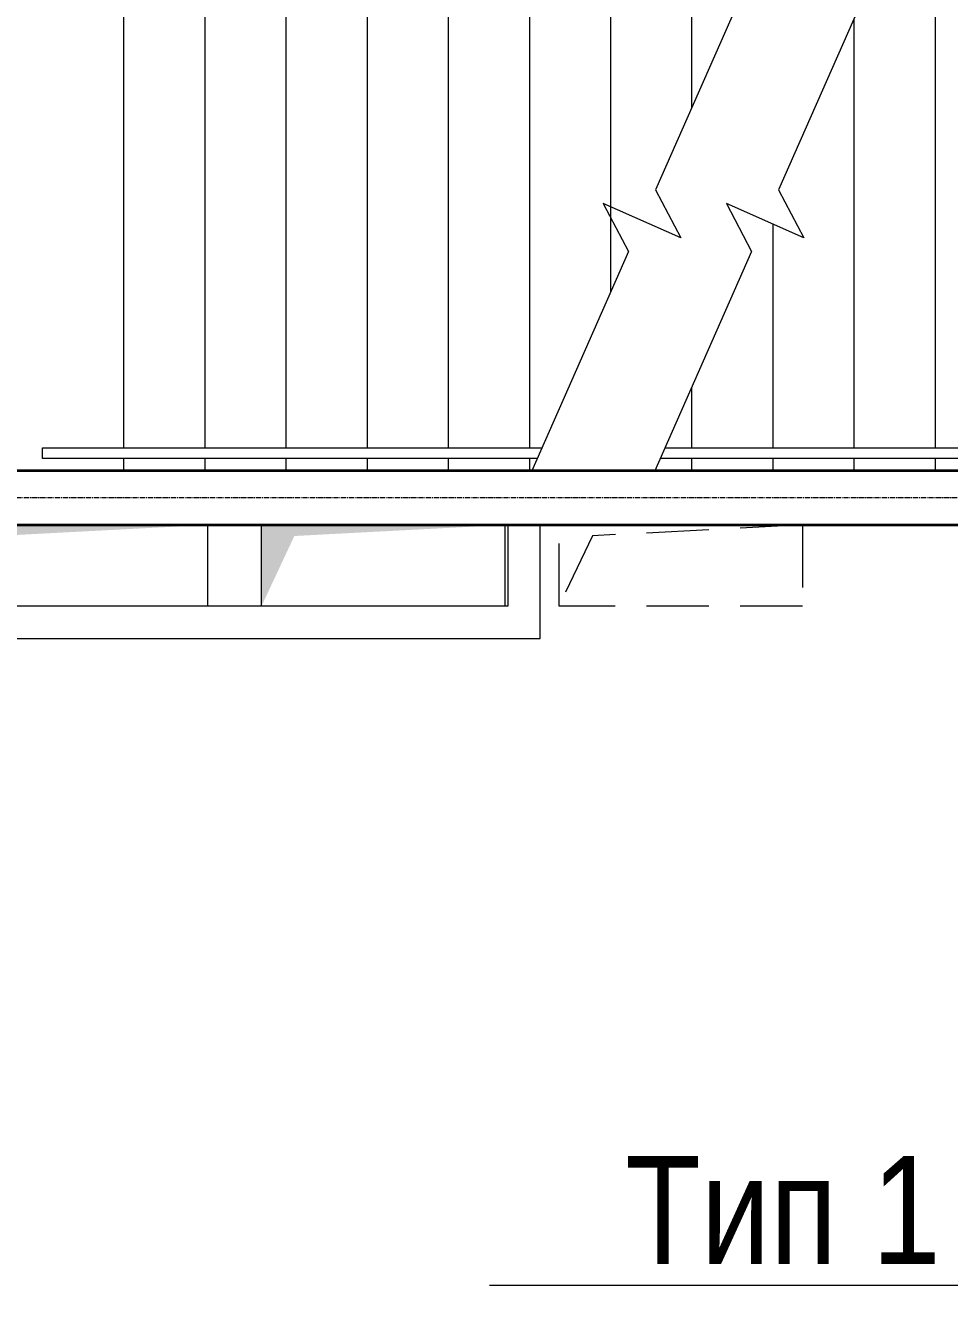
# Model space of a CAD drawing. Header units: millimetres. Extents: x -65509 to 912790, y 446 to 713294.
# Drawn here: x 497838 to 501254, y 540505 to 545230 of the extents above; entities that cross this region are included whole.
import ezdxf
from ezdxf import colors
from ezdxf.entities.mleader import LeaderData, LeaderLine
from ezdxf.math import Vec2, Vec3

# ---------------------------------------------------------------- set-up
doc = ezdxf.new("R2010")
doc.units = ezdxf.units.MM
doc.linetypes.add('CENTER2', pattern=[28.575, 19.05, -3.175, 3.175, -3.175])
doc.linetypes.add('HIDDEN', pattern=[9.525, 6.35, -3.175])
doc.layers.add('АР_Делит', color=250, linetype='Continuous', lineweight=0, plot=False)
for name, color, linetype, lineweight in [('АР_Стены ЖБ', 250, 'Continuous', 35), ('АР_Стены кирпич', 250, 'Continuous', 20), ('АР_Ф_ЛК', 250, 'Continuous', 5), ('ОВ_Классы', 250, 'Continuous', 0), ('ОВ_Шахты', 250, 'Continuous', 5), ('Размеры зашивки ГКЛ', 250, 'Continuous', 0), ('РД_Оси_100', 250, 'Continuous', 0)]:
    doc.layers.add(name, color=color, linetype=linetype, lineweight=lineweight)
doc.styles.add('style1', font='ARIALN.TTF')

# ---------------------------------------------------------------- blocks, each defined once
blk = doc.blocks.new('ЛК_4000х8500_2эт')
at = {"color": 5}
for points in [[(3928.6, 45), (2100, 45), (2100, 85), (3946.2, 85)], [(4401.1, 85), (6600, 85), (6600, 45), (4383.4, 45)]]:
    blk.add_lwpolyline(points, dxfattribs=at)
at = {"layer": 'АР_Делит'}
blk.add_lwpolyline([(-200, 4000), (8300, 4000), (8300, 0), (-200, 0)], close=True, dxfattribs=at)
at = {"layer": 'АР_Ф_ЛК', "color": 5}
for p, q in [((2400, 1745), (2400, 85)), ((2700, 1745), (2700, 85)), ((3000, 1745), (3000, 85)), ((3300, 1745), (3300, 85)), ((3600, 1745), (3600, 85)), ((3900, 1745), (3900, 85)), ((4200, 1745), (4200, 660.7)), ((4500, 1745), (4500, 1341.4)), ((5400, 1745), (5400, 85)), ((5100, 1670.8), (5100, 85)), ((4800, 912.3), (4800, 85)), ((4500, 309.5), (4500, 85)), ((2400, 45), (2400, 0)), ((2700, 45), (2700, 0)), ((3000, 45), (3000, 0)), ((3300, 45), (3300, 0)), ((3600, 45), (3600, 0)), ((3900, 45), (3900, 0)), ((4500, 45), (4500, 0)), ((4800, 45), (4800, 0)), ((5100, 45), (5100, 0)), ((5400, 45), (5400, 0))]:
    blk.add_line(p, q, dxfattribs=at)
at = {"layer": 'АР_Ф_ЛК', "lineweight": 0}
for points in [[(4724.2, 1850), (4366.9, 1039.4), (4459.5, 862), (4173.5, 988), (4266.1, 810.6), (3908.8, 0)], [(5179, 1850), (4821.7, 1039.4), (4914.3, 862), (4628.3, 988), (4720.9, 810.6), (4363.6, 0)]]:
    blk.add_lwpolyline(points, dxfattribs=at)
at = {"layer": 'АР_Ф_ЛК'}
for points in [[(2400, 915, 0, 150, 0), (2866.2, 915, 0, 0, 0), (4200, 915, 0, 0, 0)], [(4921.5, 915, 0, 150, 0), (5387.8, 915, 0, 0, 0), (6300, 915, 0, 0, 0)]]:
    blk.add_lwpolyline(points, format="xyseb", dxfattribs=at)
blk = doc.blocks.new('otv пунктир')
at = {"linetype": 'HIDDEN', "ltscale": 0.07}
blk.add_lwpolyline([(0, 0), (0, 1), (1, 1), (1, 0)], close=True, dxfattribs=at)
blk.add_lwpolyline([(0, 1), (0.1346, 0.1366), (1, 0)], dxfattribs=at)
blk = doc.blocks.new('otv')
at = {"linetype": 'Continuous'}
blk.add_lwpolyline([(0, -1), (0, 0), (1, 0), (1, -1)], close=True, dxfattribs=at)
blk.add_solid([(0, -1), (0, 0), (0.1346, -0.1366), (1, 0)], dxfattribs=at)
blk = doc.blocks.new('СОШ_2200_АР_ОСИ_М100_28.05.24')
at = {"layer": 'РД_Оси_100', "linetype": 'CENTER2'}
blk.add_line((119910, 37200), (94200, 37200), dxfattribs=at)

msp = doc.modelspace()

# ---------------------------------------------------------------- linework, layer by layer
at = {"layer": 'АР_Стены ЖБ', "linetype": 'Continuous', "lineweight": 35}
for p, q in [((504100.882, 543583.318), (495600.882, 543583.318)), ((495400.882, 543383.318), (504300.882, 543383.318))]:
    msp.add_line(p, q, dxfattribs=at)
at = {"layer": 'АР_Стены кирпич', "linetype": 'Continuous', "lineweight": 20}
for p, q in [((499740.882, 543383.318), (499620.882, 543383.318)), ((499620.882, 543383.318), (499620.882, 543083.318)), ((499740.882, 542963.318), (499740.882, 543383.318)), ((499620.882, 543083.318), (497530.882, 543083.318)), ((496510.882, 542963.318), (499740.882, 542963.318))]:
    msp.add_line(p, q, dxfattribs=at)

# ---------------------------------------------------------------- block references
at = {"layer": 'АР_Ф_ЛК'}
msp.add_blockref('ЛК_4000х8500_2эт', (495800.882, 543583.318), dxfattribs=at)
at = {"layer": 'ОВ_Классы', "xscale": 300, "yscale": 900, "rotation": 270}
msp.add_blockref('otv пунктир', (499810.882, 543383.318), dxfattribs=at)
at = {"layer": 'ОВ_Шахты', "xscale": 900, "yscale": 300, "zscale": 1400}
for p in [(497610.882, 543383.318), (498710.882, 543383.318)]:
    msp.add_blockref('otv', p, dxfattribs=at)
at = {"layer": 'РД_Оси_100'}
msp.add_blockref('СОШ_2200_АР_ОСИ_М100_28.05.24', (389600.882, 506283.318), dxfattribs=at)

# ---------------------------------------------------------------- leaders
at = {"layer": 'Размеры зашивки ГКЛ'}
ml = msp.add_multileader_mtext('Standard', dxfattribs=at)
ml.set_content('\\pxsm1;Тип 1 ', color=(0, 0, 138), style='style1')
ml.set_leader_properties(color=256, linetype='ByLayer', lineweight=9)
ml.build(insert=Vec2(0, 0))
ml.multileader.update_dxf_attribs({"has_dogleg": 0, "text_left_attachment_type": 6, "text_right_attachment_type": 6, "text_bottom_attachment_type": 10, "dogleg_length": 25, "arrow_head_size": 400})
ctx = ml.context
ctx.base_point, ctx.char_height, ctx.arrow_head_size, ctx.landing_gap_size, ctx.plane_origin = Vec3(500005.081, 540570.362), 400, 400, 50, Vec3(494391.298, 547540.927)
ctx.left_attachment, ctx.right_attachment, ctx.top_attachment = 6, 6, 10
notes = []
notes.append((ctx, [(1, (1, 1, 0), (501200.476, 540570.362), (-1, 0), 25, [(1, [(503820.174, 540570.362)], 0, [])])]))
ctx.mtext.insert, ctx.mtext.width, ctx.mtext.defined_height, ctx.mtext.line_spacing_factor, ctx.mtext.flow_direction = Vec3(500055.081, 541050.362), 1668.44707, 600, 0.3, 5
for ctx, leaders in notes:
    for number, flags, end, landing, length, lines in leaders:
        leader = LeaderData()
        leader.index, (leader.has_last_leader_line, leader.has_dogleg_vector, leader.attachment_direction) = number, flags
        leader.last_leader_point, leader.dogleg_vector, leader.dogleg_length = Vec3(end), Vec3(landing), length
        for number, points, colour, breaks in lines:
            line = LeaderLine()
            line.index, line.vertices, line.color, line.breaks = number, Vec3.list(points), colors.encode_raw_color(colour), breaks
            leader.lines.append(line)
        ctx.leaders.append(leader)

doc.saveas('drawing.dxf')
